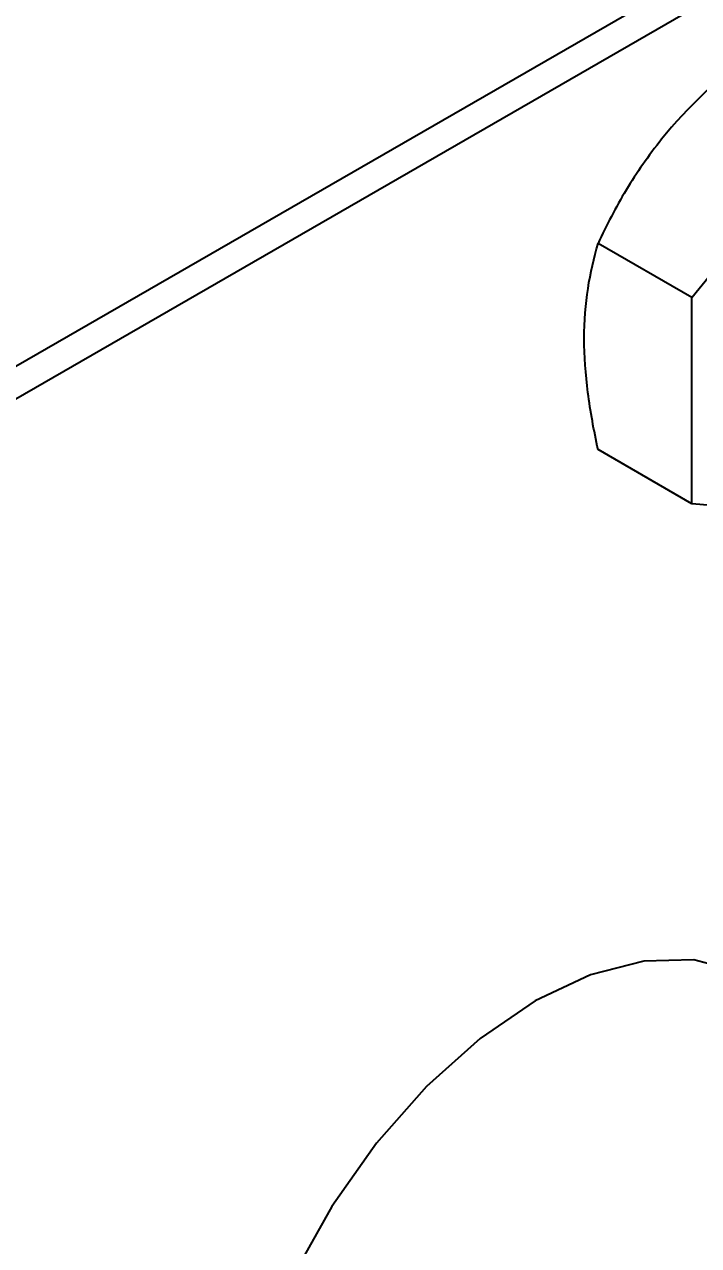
# Model space of a CAD drawing. Header units: inches. Extents: x -4.3 to 17.5, y -13.3 to 0.
# Drawn here: x 4.1 to 4.774, y -3.818 to -2.597 of the extents above; entities that cross this region are included whole.
import ezdxf
from ezdxf import colors
from ezdxf.entities.mleader import LeaderData, LeaderLine
from ezdxf.math import Vec2, Vec3

# ---------------------------------------------------------------- set-up
doc = ezdxf.new("R2010")
doc.units = ezdxf.units.IN
doc.header["$LTSCALE"] = 0.5
doc.header["$MEASUREMENT"] = 0
for name, color, linetype in [('FAB DWG', 221, 'CONTINUOUS'), ('Hardware', 242, 'CONTINUOUS'), ('Housing', 150, 'CONTINUOUS')]:
    doc.layers.add(name, color=color, linetype=linetype)
doc.styles.get("Standard").update_dxf_attribs({"font": 'arial.ttf'})

msp = doc.modelspace()

# ---------------------------------------------------------------- linework, layer by layer
at = {"layer": 'Hardware', "linetype": 'Continuous', "lineweight": 25, "transparency": 16777216}
for p, q in [((4.767528, -2.870026), (4.922208, -2.677615)), ((4.767528, -2.870026), (4.67362, -2.815827)), ((4.767528, -3.076302), (4.767528, -2.870026)), ((4.767528, -3.076302), (4.67362, -3.022103)), ((4.922208, -3.090167), (4.767528, -3.076302))]:
    msp.add_line(p, q, dxfattribs=at)
msp.add_open_spline([(4.8283, -2.623417), (4.794562, -2.650025), (4.763498, -2.678867), (4.737145, -2.711649)], degree=3, dxfattribs=at)
for points, knots in [([(4.737145, -2.711649), (4.730581, -2.719813), (4.724315, -2.728203), (4.712536, -2.745156), (4.706994, -2.753754), (4.691287, -2.779867), (4.682034, -2.797701), (4.67362, -2.815827)], [0, 0, 0, 0, 0.25, 0.25, 0.5, 0.5, 1, 1, 1, 1]), ([(4.659805, -2.910992), (4.659805, -2.893527), (4.661142, -2.876616), (4.665981, -2.844993), (4.669451, -2.830103), (4.67362, -2.815827)], [0, 0, 0, 0, 0.5, 0.5, 1, 1, 1, 1]), ([(4.67362, -3.022103), (4.669422, -3.002885), (4.66591, -2.983689), (4.661105, -2.94651), (4.659805, -2.928443), (4.659805, -2.910992)], [0, 0, 0, 0, 0.5, 0.5, 1, 1, 1, 1])]:
    msp.add_open_spline(points, degree=3, knots=knots, dxfattribs=at)
at = {"layer": 'Housing', "linetype": 'Continuous', "lineweight": 25, "transparency": 16777216}
for p, q in [((2.409466, -3.909144), (6.783788, -1.384673)), ((2.423609, -3.933639), (6.79793, -1.409168))]:
    msp.add_line(p, q, dxfattribs=at)
at = {"layer": 'Housing', "linetype": 'Continuous', "lineweight": 25, "transparency": 16777216, "flags": 128}
for points in [[(4.912372, -3.836299), (4.919817, -3.768535), (4.917329, -3.705992), (4.904987, -3.650677), (4.88319, -3.604369), (4.852636, -3.568557), (4.814309, -3.544392), (4.769439, -3.53265), (4.71947, -3.533708), (4.666007, -3.547534), (4.610769, -3.573681)], [(4.610769, -3.573681), (4.555531, -3.61131), (4.502068, -3.659212), (4.452099, -3.715847), (4.40723, -3.779394), (4.368902, -3.847811)]]:
    msp.add_lwpolyline(points, dxfattribs=at)

# ---------------------------------------------------------------- leaders
at = {"layer": 'FAB DWG', "ltscale": 0.5, "transparency": 16777216}
ml = msp.add_multileader_mtext('Standard', dxfattribs=at)
ml.set_content('HW83238', color=256)
ml.set_leader_properties()
ml.build(insert=Vec2(0, 0))
ml.multileader.update_dxf_attribs({"dogleg_length": 0.36, "arrow_head_size": 0.1875})
ctx = ml.context
ctx.base_point, ctx.char_height, ctx.arrow_head_size, ctx.landing_gap_size, ctx.plane_origin = Vec3(2.128006, -1.054807), 0.1875, 0.1875, 0.09, Vec3(-6.86444, -6.971694)
ctx.text_align_type = 2
notes = []
notes.append((ctx, [(1, (1, 1, 0), (3.890296, -1.054807), (-1, 0), 0.45, [(0, [(5.966118, -3.277153)], 0, [])])]))
ctx.mtext.insert, ctx.mtext.width, ctx.mtext.alignment, ctx.mtext.flow_direction = Vec3(3.350296, -0.959394), 7.6221832, 3, 5
for ctx, leaders in notes:
    for number, flags, end, landing, length, lines in leaders:
        leader = LeaderData()
        leader.index, (leader.has_last_leader_line, leader.has_dogleg_vector, leader.attachment_direction) = number, flags
        leader.last_leader_point, leader.dogleg_vector, leader.dogleg_length = Vec3(end), Vec3(landing), length
        for number, points, colour, breaks in lines:
            line = LeaderLine()
            line.index, line.vertices, line.color, line.breaks = number, Vec3.list(points), colors.encode_raw_color(colour), breaks
            leader.lines.append(line)
        ctx.leaders.append(leader)

doc.saveas('drawing.dxf')
